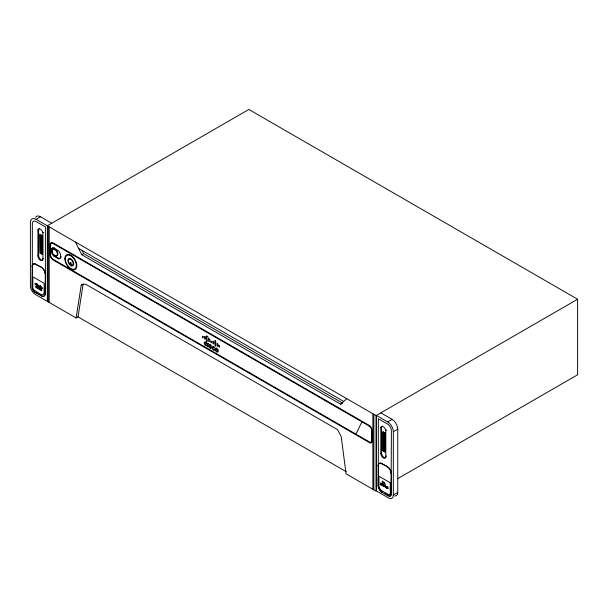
<?xml version="1.0" encoding="UTF-8"?>
<svg xmlns="http://www.w3.org/2000/svg" width="608" height="608" viewBox="0 0 608 608"><rect width="100%" height="100%" fill="white"/><g stroke="black" fill="none" stroke-linecap="round" stroke-linejoin="round"><path stroke-width="0.91" d="M76.122 317.969L81.236 285.16L82.756 284.156L85.819 284.316L337.493 429.613L341.217 436.612L346.058 473.814L376.078 491.142L376.078 415.598L36.085 219.306A8.041 4.644 60 0 0 30.4 222.589L30.4 285.882A6.969 4.02 60 0 0 35.325 294.416L76.122 317.969L78.029 316.867L83.144 284.058L81.236 285.16M355.946 434.142L361.897 421.83M75.46 242.037L81.761 254.737L340.685 404.229L346.765 398.681M36.085 219.306L40.516 216.752L51.764 223.242M43.647 258.408L42.902 258.833A3.526 2.037 60 0 1 40.409 260.277A3.526 2.037 60 0 1 37.916 255.96L37.916 229.923L38.661 229.497A3.671 2.12 60 0 1 39.596 228.471M40.037 234.422L40.341 253.027L42.651 254.364L42.651 235.585L40.037 234.422L40.037 253.209L42.651 254.364M42.902 258.833L42.902 232.803L43.647 232.37M40.546 235.304L42.15 235.874L41.846 253.665L40.546 252.913L40.546 235.304L42.15 235.874M40.546 252.913L42.15 253.483M37.916 255.96L38.661 255.527L38.661 229.497M61.119 256.492A5.601 3.23 60 0 1 59.105 258.529L58.588 258.833L53.975 256.166A5.046 2.911 60 0 1 51.171 250.519A5.046 2.911 60 0 1 53.975 248.117L54.492 247.821M32.566 288.45A4.233 2.44 60 0 1 32.338 286.999L32.338 223.706A5.305 3.063 60 0 1 36.085 221.54L45.395 226.921L45.395 293.466A5.54 3.2 60 0 1 41.473 295.731L35.006 292.364A4.233 2.44 60 0 1 32.011 287.189L32.338 266.524A5.548 3.2 60 0 1 32.467 265.43M32.011 266.707A5.548 3.2 60 0 1 35.933 264.442L41.625 267.36A5.335 3.078 60 0 1 45.395 273.889L45.068 293.656A5.54 3.2 60 0 1 41.154 295.921M53.975 256.166L54.492 255.869L59.105 258.529M35.933 264.442L41.625 267.36M81.761 254.737L83.668 253.635L342.593 403.127L340.685 404.229M35.006 292.364L36.868 293.071M376.078 415.598L577.6 299.25L577.6 374.794L397.465 478.8M397.761 492.488L393.33 495.041A6.969 4.02 60 0 1 388.406 497.891L376.405 490.96L376.405 415.416L387.646 421.906L392.076 419.345A8.041 4.644 60 0 1 397.761 429.195L397.761 492.488A6.969 4.02 60 0 1 394.721 495.984M386.559 456.015L385.814 456.441A3.526 2.037 60 0 1 383.321 457.877A3.526 2.037 60 0 1 380.828 453.568L380.828 427.53L381.573 427.097A3.671 2.12 60 0 1 382.508 426.079M382.873 431.984L385.487 433.139L385.183 452.101L382.873 450.764L382.873 431.984L385.487 433.139M385.814 456.441L385.814 430.411L386.559 429.978M383.382 432.858L384.986 433.436L384.674 451.22L383.382 450.475L383.382 432.858L384.986 433.436M393.33 495.041L393.33 431.748L397.761 429.195M382.873 450.764L385.487 451.919M383.382 450.475L384.986 451.045M380.828 453.568L381.573 453.135L381.573 427.097M378.472 486.567A5.54 3.2 60 0 1 378.336 485.313L378.336 418.768L387.646 424.141A5.305 3.063 60 0 1 391.4 430.631L391.073 494.114A4.233 2.44 60 0 1 388.079 495.839L381.93 492.29A5.54 3.2 60 0 1 378.016 485.503L378.336 465.736A5.335 3.078 60 0 1 378.465 464.687M378.016 465.926A5.335 3.078 60 0 1 381.786 463.744L387.478 466.655A5.548 3.2 60 0 1 391.4 473.45L391.073 494.114M381.786 463.744L387.478 466.655M381.93 492.29L382.257 492.1A5.54 3.2 60 0 1 379.483 489.182M38.182 287.348L38.213 287.348A0.844 0.486 60 0 0 38.023 287.409L38.441 288.397M209.813 344.5L209.897 344.5A1.946 1.125 60 0 0 209.456 344.63A1.026 0.593 60 0 0 209.312 345.283A1.338 0.775 60 0 0 209.874 346.362L210.391 347.457A2.341 1.353 60 0 1 209.851 347.198L209.319 346.796L209.616 347.768A9.363 5.404 60 0 0 209.866 347.943L209.882 347.951A9.477 5.472 60 0 0 210.201 348.148M38.395 287.744L38.479 287.774A2.934 1.695 60 0 1 38.76 287.979L38.76 287.675A1.338 0.768 60 0 0 38.289 287.364M210.041 344.523L210.072 344.538A3.078 1.778 60 0 1 211.151 345.253L211.151 345.96A6.779 3.914 60 0 0 210.497 345.481L210.231 345.853A4.697 2.713 60 0 0 210.74 346.362A1.193 0.692 60 0 1 211.348 347.525A1.383 0.798 60 0 1 211.098 348.293A2.364 1.36 60 0 1 210.3 348.202M577.6 299.25L248.854 109.455L47.333 225.796L47.333 301.348M380.828 412.855L392.076 419.345M78.607 248.391L343.725 401.455M53.975 248.117L58.588 250.785A5.601 3.23 60 0 1 60.671 256.006A5.601 3.23 60 0 1 58.588 258.833M384.56 493.438L388.406 495.657M38.403 293.953L40.706 295.29M78.029 316.867L346.324 471.762M38.091 288.762L38.198 288.519A1.018 0.585 60 0 0 38.426 288.633M387.896 487.829L387.44 487.122L388.033 487.259L387.288 486.833C386.559 487.426 389.219 488.748 387.501 488.672C386.407 487.236 388.216 489.455 387.82 487.988M38.319 287.865L38.357 287.934A2.037 1.178 60 0 0 38.578 288.154L38.775 288.96A1.018 0.593 60 0 1 38.388 288.952M82.095 250.458L83.668 253.635M385.183 433.314L385.183 452.101M384.674 433.61L384.674 451.22M383.686 432.683L383.686 450.3M383.177 431.809L383.177 450.589M373.867 414.322L373.867 489.866M372.864 413.744L372.864 489.288M49.21 226.883L49.21 302.427M48.207 226.305L48.207 301.849M42.347 235.76L42.347 254.539M41.846 236.048L41.846 253.665M40.85 235.129L40.85 252.738M35.591 217.193A8.041 4.644 60 0 1 40.516 216.752M34.937 291.924A4.233 2.44 60 0 1 34.55 291.612M34.185 291.255A4.233 2.44 60 0 1 33.508 290.411M33.212 289.948A4.233 2.44 60 0 1 32.733 288.96M32.634 264.959A5.548 3.2 60 0 1 36.26 264.26M41.298 267.543A5.335 3.078 60 0 1 45.068 274.079M37.916 229.923A3.671 2.12 60 0 1 40.409 229.201A3.671 2.12 60 0 1 42.902 232.803M42.917 260.019A3.526 2.037 60 0 1 40.204 259.076A3.526 2.037 60 0 1 38.661 255.527M54.492 255.869A5.046 2.911 60 0 1 51.771 251.203A5.046 2.911 60 0 1 53.048 247.775M52.774 249.356A3.891 2.242 60 0 1 57.334 251.644A3.891 2.242 60 0 1 55.868 255.793M55.153 255.489A3.891 2.242 60 0 1 54.439 254.972M52.402 250.732A3.891 2.242 60 0 1 52.501 249.964M387.646 421.906A8.041 4.644 60 0 1 393.33 431.748M391.4 493.924A4.233 2.44 60 0 1 388.793 495.847M378.624 464.238A5.335 3.078 60 0 1 382.105 463.562M379.149 488.536A5.54 3.2 60 0 1 378.632 487.221M387.152 466.845A5.548 3.2 60 0 1 391.073 473.64M380.828 427.53A3.671 2.12 60 0 1 383.321 426.808A3.671 2.12 60 0 1 385.814 430.411M385.829 457.626A3.526 2.037 60 0 1 383.116 456.684A3.526 2.037 60 0 1 381.573 453.135M383.382 485.427C382.652 487.236 382.842 482.805 383.382 485.427M383.944 485.86C384.317 486.841 384.955 487.221 383.785 486.164C383.876 484.827 385.312 486.294 383.944 485.86M382.607 484.705C382.835 488.3 384.385 483.588 382.607 484.705M380.251 484.394C380.684 486.142 381.93 483.284 380.372 483.01C380.502 483.162 381.573 483.786 380.251 484.394M44.141 293.117C43.039 298.064 36.442 290.746 34.618 290.594A2.744 1.588 60 0 1 33.926 290.046L32.954 288.458A2.158 1.246 60 0 1 32.817 287.652L32.817 276.792L44.141 283.328L44.141 293.117M40.842 289.507L41.443 290.214L40.873 289.423M36.138 286.786L36.754 287.972A1.406 0.813 60 0 1 36.305 287.751A0.95 0.547 60 0 1 35.766 286.664A0.95 0.547 60 0 1 36.336 286.246A1.216 0.699 60 0 1 36.754 286.535L36.138 286.786M39.535 288.739L40.151 289.925A1.406 0.813 60 0 1 39.702 289.704A0.95 0.547 60 0 1 39.17 288.618A0.95 0.547 60 0 1 39.74 288.2A1.216 0.699 60 0 1 40.151 288.481L39.535 288.739M35.066 283.776L35.317 284.559L35.089 283.754M35.994 283.86L36.244 285.122L36.039 283.814M36.89 283.655L37.111 286.026L36.89 283.655M37.764 284.871L38.015 286.132L37.764 284.871M38.661 285.897L38.912 286.68L38.707 285.851M39.566 285.927L39.816 287.189L39.566 285.927M40.447 285.699L40.668 288.078L40.493 285.661M41.352 286.946L41.602 288.207L41.352 286.946M42.134 287.804L42.378 288.58L42.134 287.804M202.631 336.254C202.107 339.94 204.562 336.444 202.631 336.254M204.759 336.437C203.627 342.38 207.602 337.182 204.759 336.437M206.834 335.966C204.622 348.042 210.596 337.037 206.834 335.966M208.856 338.785C207.708 344.706 211.706 339.568 208.856 338.785M210.923 341.149C210.391 344.827 212.861 341.346 210.923 341.149M213.013 341.21C211.865 347.145 215.855 341.977 213.013 341.21M215.057 340.7L215.034 345.587L215.566 346.188L215.772 341.202L215.103 340.632M217.147 343.566C215.954 349.144 220.005 344.911 217.185 343.505M218.941 345.542C218.333 349.015 220.924 346.081 218.979 345.481M386.247 487.403L385.442 485.746L385.442 487.464L385.639 486.111L386.247 487.928L386.68 486.734L386.87 488.292L386.604 486.415L386.247 487.403M390.131 494.296L389.158 494.768A2.744 1.588 60 0 1 388.466 494.509C385.282 492.282 379.24 490.907 378.944 486.043L378.944 476.254L390.268 482.79L390.268 493.65A2.158 1.246 60 0 1 390.131 494.296M384.423 483.421L383.678 483.786L384.309 483.17C382.493 481.141 385.898 483.185 384.56 483.299L385.176 484.652L384.423 483.421M382.022 484.105L381.55 484.614L382.022 484.888L382.022 484.105M382.052 483.786L381.376 484.705L382.204 485.594L382.052 483.786M206.522 345.002L205.876 344.812A1.132 0.654 60 0 1 205.078 343.307A1.132 0.654 60 0 1 206.082 343.11L206.522 343.528L206.522 342.616A2.812 1.626 60 0 0 205.565 341.954A2.189 1.269 60 0 0 204.242 342.92A2.189 1.269 60 0 0 205.489 345.435A3.253 1.877 60 0 0 206.522 345.937L206.522 345.002M214.373 349.509L213.727 349.319A1.132 0.654 60 0 1 212.929 347.806A1.132 0.654 60 0 1 213.932 347.616L214.373 348.034L214.373 347.115A2.812 1.626 60 0 0 213.416 346.461A2.189 1.269 60 0 0 212.093 347.426A2.189 1.269 60 0 0 213.34 349.942A3.253 1.877 60 0 0 214.373 350.444L214.373 349.509M71.425 265.118L71.052 262.762L70.482 262.436L70.216 264.427A3.298 1.908 60 0 1 68.909 259.525A3.298 1.908 60 0 1 72.732 261.729A3.298 1.908 60 0 1 71.425 265.118M71.577 265.871L71.052 266.023L70.064 264.997A4.134 2.386 60 0 1 68.43 258.848A4.134 2.386 60 0 1 73.218 261.615A4.134 2.386 60 0 1 71.577 265.871M369.109 425.334L53.116 242.904A4.408 2.546 60 0 0 50 244.697L50 254.547A4.431 2.554 60 0 0 53.132 259.973L369.596 442.685A3.511 2.029 60 0 0 372.081 441.248L372.081 430.487A4.21 2.432 60 0 0 369.109 425.334M369.109 425.995L53.116 243.557A3.602 2.082 60 0 0 50.57 245.024L50.57 254.881A3.625 2.09 60 0 0 53.132 259.312L369.596 442.024A2.713 1.566 60 0 0 371.511 440.922L371.511 430.16A3.405 1.968 60 0 0 369.109 425.995M208.286 343.558L207.548 343.125L207.548 346.552L208.286 346.978L208.286 343.558M382.424 481.179L382.204 482.942L382.424 482.174L383.268 482.668C383.458 485.762 383.511 479.856 383.268 482.44L382.424 481.954L382.424 481.179M37.521 286.938L37.521 288.42L37.521 286.938M64.828 258.712A8.474 4.894 60 0 0 73.819 269.899A8.474 4.894 60 0 0 73.819 257.906A8.474 4.894 60 0 0 64.828 258.712M65.299 258.978A7.813 4.514 60 0 0 73.583 269.291A7.813 4.514 60 0 0 73.583 258.24A7.813 4.514 60 0 0 65.299 258.978M51.885 251.028A3.891 2.242 60 0 0 56.012 256.158A3.891 2.242 60 0 0 56.012 250.663A3.891 2.242 60 0 0 51.885 251.028M215.939 349.714A1.14 0.661 60 0 0 217.185 351.173A1.14 0.661 60 0 0 217.117 349.516A1.14 0.661 60 0 0 215.939 349.714M215.148 349.212A2.265 1.307 60 0 0 217.55 352.199A2.265 1.307 60 0 0 217.55 349A2.265 1.307 60 0 0 215.148 349.212M40.493 289.385A0.98 0.57 60 0 0 41.526 290.685A0.98 0.57 60 0 0 41.526 289.294A0.98 0.57 60 0 0 40.493 289.385"/></g></svg>
